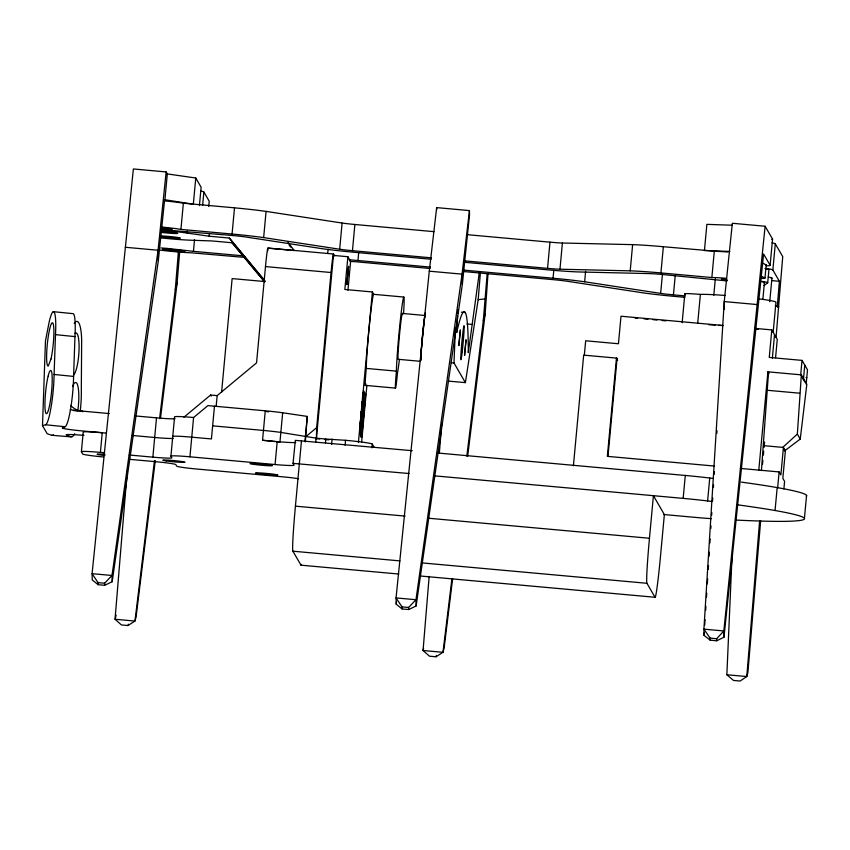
<?xml version="1.0" encoding="UTF-8"?>
<svg xmlns="http://www.w3.org/2000/svg" width="850" height="850" viewBox="0 0 850 850"><rect width="100%" height="100%" fill="white"/><g stroke="black" fill="none" stroke-linecap="round" stroke-linejoin="round"><path stroke-width="1.27" d="M365.766 383.722A15.81 0.606 -84.8 0 1 366.233 368.751L366.286 366.531A39.525 1.519 -84.8 0 1 369.782 321.268A39.525 1.519 -84.8 0 1 373.745 294.334L372.385 291.964L344.845 289.467L347.884 256.721L333.455 255.414L316.391 438.728L316.657 427.667L331.043 272.521A19.763 0.754 -84.8 0 1 333.529 254.012L267.962 248.062A19.763 0.754 -84.8 0 0 265.487 266.581L256.551 362.865L217.154 395.622L210.598 395.027L183.919 417.212M365.298 385.379L395.462 388.11A15.81 0.606 -84.8 0 1 396.397 371.482L396.451 369.272A39.525 1.519 -84.8 0 1 401.646 309.017A39.525 1.519 -84.8 0 1 403.559 313.629M42.5 425.648L45.464 340.871L49.13 322.214A32.938 4.463 -84.3 0 1 55.484 334.645L54.092 374.467A32.938 4.463 -84.3 0 1 45.539 424.766L42.5 425.648L47.175 433.723L51.638 435.285L70.89 436.847A32.938 6.949 -85.4 0 0 74.683 433.649M106.165 433.096L82.567 430.961A19.763 1.073 5.3 0 1 62.241 428.039L65.025 426.721A32.938 4.463 -84.3 0 0 73.578 376.422L74.97 336.6A32.938 4.463 -84.3 0 0 72.771 313.629L53.284 311.674M362.525 398.459L362.546 396.578M448.343 381.098L465.396 382.638L453.985 362.961L455.441 327.579M760.654 520.784L747.894 672.499L746.778 676.547L740.063 681.041L733.508 680.446L726.856 674.741L732.009 556.899M457.566 315.998L456.684 332.647A518.383 19.869 -84.8 0 1 468.286 352.686L479.347 272.34M457.704 313.438L457.906 309.602M761.441 470.549L768.559 371.886M783.424 448.513L784.741 450.776L800.243 439.067L797.353 434.084L801.348 374.861L767.911 371.832L758.795 470.082M766.583 265.784A30.302 1.636 5.3 0 0 770.121 265.285L763.587 253.991L723.987 637.213L716.741 640.783L710.186 640.188L704.076 635.407L704.236 632.761M704.746 624.835L705.075 619.554M705.659 610.311L705.914 606.347M706.488 597.104L706.743 593.151M707.327 583.907L707.657 578.616M708.241 569.372L708.496 565.42M709.081 556.176L709.325 552.213M709.909 542.969L710.164 539.006M710.834 528.445L711.004 525.799M711.662 515.238L711.832 512.592M712.587 500.714L712.746 498.068M713.416 487.507L713.586 484.861M714.255 474.3L714.425 471.654M716.837 433.362L717.007 430.716M362.089 401.986L361.643 407.192M467.691 456.121L485.148 313.99L488.027 273.477M362.302 402.05L361.643 409.859M155.295 460.572L136.074 617.026L134.959 621.063L127.989 625.536L121.433 624.941L115.037 619.257L126.714 477.817M127.043 473.854L127.256 471.208M159.587 418.593L175.259 289.744L178.394 251.823M160.469 418.508L177.108 283.092L179.679 251.834M429.165 576.417L423.056 650.505L429.441 656.189L436.007 656.784L442.967 652.311L444.093 648.263L452.657 578.51M439.322 453.379L441.394 428.241M441.618 425.595L441.83 422.949M465.396 382.638L478.168 299.657L480.431 272.329M466.82 456.206L483.299 320.641L487.167 273.806M759.656 520.561L746.778 676.547L726.856 674.741M777.325 306.404L779.397 281.286L772.862 270.002L775.296 243.801A30.302 1.636 5.3 0 0 772.034 242.813M776.061 337.397L782.733 256.636L775.296 243.801M360.421 424.596L360.209 431.163L362.78 404.526L362.525 407.341C363.662 388.184 359.274 435.827 361.346 420.017L360.623 426.594L360.517 423.629M81.398 451.743L83.215 432.087A19.763 1.073 5.3 0 1 102.234 432.735L100.406 452.391A19.763 1.073 5.3 0 0 81.398 451.743L82.716 454.006A19.763 1.073 5.3 0 0 103.041 456.928M164.879 200.133L167.312 173.931L166.154 171.934L133.376 168.959L92.087 573.676L92.246 579.934L98.111 584.694L104.667 585.289L112.168 581.729L158.334 260.536L164.624 199.686L193.333 204.212L195.766 178.011L167.312 173.931M129.253 455.005L152.862 457.151L156.506 417.849A19.763 1.073 5.3 0 0 175.015 418.731M431.545 257.848L352.453 250.686A17.914 0.967 5.3 0 1 339.671 249.241L263.649 237.607A44.264 2.391 5.3 0 0 232.071 234.037L180.933 229.404L183.366 203.203L180.126 202.683A24.374 1.317 5.3 0 0 164.008 200.834M264.977 280.904L229.288 238.042L209.185 236.215L187.149 233.059L187.383 230.509M152.862 457.151A19.763 1.073 5.3 0 0 171.87 457.799L170.924 456.163L174.569 416.861A19.763 1.073 5.3 0 1 193.587 417.509L207.91 405.599L265.274 410.805A24.374 1.317 5.3 0 1 282.668 412.771L307.264 416.415L305.32 441.936M243.281 255.85L193.449 251.334L194.544 239.541M199.431 205.604L201.131 187.266L195.766 178.011M202.651 205.094L203.873 191.994A30.302 1.636 5.3 0 0 200.611 190.995M208.749 206.486L209.227 201.248L203.873 191.994M209.185 236.215L209.419 233.676M170.924 456.163A19.763 1.073 5.3 0 1 189.933 456.811L193.587 417.509M214.466 406.194L211.427 438.951L191.76 437.166A19.763 1.073 5.3 0 0 172.752 436.517M216.176 406.109L217.154 395.622M232.071 234.037L234.504 207.836L183.366 203.203M221.595 392.233L232.135 278.587L264.924 281.562M263.649 237.607L266.082 211.406A44.264 2.391 5.3 0 0 234.504 207.836M267.771 250.782L268.016 248.157L294.238 250.538L287.948 242.388M274.784 441.564A24.374 1.317 5.3 0 0 262.544 440.279L265.274 410.805M189.933 456.811L275.071 464.536L277.206 441.607A19.763 1.073 5.3 0 0 295.715 442.489M282.668 412.771L279.937 442.244A24.374 1.317 5.3 0 0 276.154 441.734M275.071 464.536A19.763 1.073 5.3 0 0 294.089 465.184L293.038 463.367L295.332 440.364L412.282 450.702M398.756 574.037L300.996 565.176L292.899 551.193A42.819 1.636 -84.8 0 1 295.428 506.164L301.495 440.661M304.991 440.98L307.264 416.415M327.728 253.204L328.1 249.273M315.701 442.085L316.062 438.154L280.851 432.416A24.374 1.317 5.3 0 0 263.457 430.451L212.649 425.85M339.671 249.241L342.104 223.04L266.082 211.406M325.433 442.967L325.805 439.046L345.546 440.289A26.042 1.413 5.3 0 1 372.332 444.136L374.149 447.281M331.649 444.497L332.031 439.067M347.947 290.264L350.614 261.439L347.884 256.721M352.453 250.686L354.875 224.485A17.914 0.967 5.3 0 1 342.104 223.04M349.074 259.771A44.264 2.391 5.3 0 1 357.967 260.525L358.689 252.663M345.089 445.209L345.546 440.289M358.402 442.627L372.385 291.964M360.538 435.551L364.363 394.262L363.322 392.466M361.728 436.953L365.67 394.379L363.598 390.788L359.646 433.362L361.728 436.953L360.411 436.836M361.632 442.064L366.902 385.231M371.981 447.822L372.332 444.136M464.493 260.844L547.549 268.366L549.971 242.165A17.914 0.967 5.3 0 0 562.403 243.015L632.634 244.641A44.264 2.391 5.3 0 1 663.351 246.723L717.251 251.387A24.374 1.317 5.3 0 1 727.908 252.014M685.238 295.928L673.434 294.854A17.914 0.967 5.3 0 1 660.652 293.409L584.641 281.786A44.264 2.391 5.3 0 0 553.053 278.216L553.786 270.353M547.549 268.366A17.914 0.967 5.3 0 0 559.969 269.216L562.403 243.015M584.641 281.786L585.607 271.299M573.41 465.8L583.674 355.13L617.111 358.158L607.994 456.408M584.332 355.183L585.671 340.776L618.449 343.751L620.999 316.232L723.286 325.507M559.969 269.216L630.201 270.842L632.634 244.641M630.201 270.842A44.264 2.391 5.3 0 1 660.918 272.924L663.351 246.723M660.652 293.409L662.479 273.764M655.031 597.274L646.935 583.291A42.819 1.636 -84.8 0 1 649.464 538.263L653.416 495.688L664.36 514.579L660.407 557.154A42.819 1.636 -84.8 0 1 655.031 597.274L419.889 575.96M673.434 294.854L675.261 275.209M682.157 322.703L684.824 293.877M697.712 323.255L700.379 294.429L701.898 294.355A39.525 2.136 5.3 0 1 725.178 295.46M712.077 501.5A189.061 10.221 5.3 0 0 707.614 500.958A48.694 2.635 5.3 0 0 683.166 498.387L685.291 475.458L437.346 452.976M660.918 272.924L711.854 277.546L714.287 251.345M713.798 295.216L715.328 278.662M707.614 500.958L709.739 478.029A48.694 2.635 5.3 0 0 685.291 475.458M762.896 299.009L764.437 282.455M761.898 278.46A26.35 1.424 5.3 0 0 764.979 278.024L766.19 264.924L761.781 262.671M764.033 285.589L767.709 282.752L768.931 269.652A26.35 1.424 5.3 0 0 764.979 268.579M770.121 265.285L772.554 239.084L765.117 226.249L732.339 223.274L724.242 301.569L703.906 629.149L704.076 635.407M769.76 301.665L771.949 278.088M754.747 328.366L771.8 329.906L769.25 357.425L802.028 360.389L807.5 369.835L806.161 384.253M773.171 332.276L775.965 302.143A39.525 2.136 5.3 0 0 758.923 298.871M762.503 464.323L762.864 460.402M763.353 455.154L763.714 451.223M764.086 447.302L764.564 442.053M772.342 358.211L774.531 334.634M775.572 357.701L777.272 339.352L771.8 329.906M736.801 520.104A189.061 10.221 5.3 0 0 781.362 521.39A183.94 9.945 5.3 0 0 775.051 510.51L777.187 487.581A189.061 10.221 5.3 0 0 741.402 482.12M777.601 488.304L779.121 471.931L740.435 468.424M763.757 445.655L783.424 447.44L780.874 474.948L779.121 471.931M783.424 447.44L785.389 450.84L782.839 478.348L784.593 481.376L783.891 488.931M800.689 374.808L802.028 360.389M803.431 379.525L804.759 365.118M804.429 518.33L806.565 495.401M361.537 410.964L360.804 418.338M360.857 415.098L361.197 411.612L360.825 413.95M429.282 271.182L396.047 597.922L396.217 604.18L402.071 608.94L408.627 609.535L416.128 605.986L462.336 284.453L469.54 214.71L469.434 210.587L436.656 207.613L429.282 271.182L462.06 274.146L462.336 284.453M765.117 226.249L723.828 630.955L723.987 637.213M166.154 171.934L158.068 250.24L111.998 575.482L112.168 581.729M396.217 604.18L396.483 601.545M361.771 403.091L361.919 401.742M469.434 210.587L462.06 274.146L415.969 599.728L416.128 605.986M154.466 460.658L134.959 621.063L115.037 619.257M451.934 578.606L442.967 652.311L423.056 650.505L423.608 648.476M800.243 439.067L806.82 384.306L801.348 374.861M360.581 420.187L359.975 423.289M175.259 289.744L177.108 283.092M115.313 618.247L116.152 615.219M127.989 625.536L128.361 624.208M483.299 320.641L485.148 313.99M436.007 656.784L436.369 655.446M716.741 640.783L716.678 638.722L723.828 630.955L703.906 629.149L710.122 638.127L710.186 640.188M104.667 585.289L104.614 583.227L111.998 575.482L92.087 573.676L98.058 582.633L98.111 584.694M408.627 609.535L408.574 607.474L415.969 599.728L396.047 597.922L402.018 606.879L402.071 608.94M782.765 447.376L797.353 434.084M305.809 436.688L316.657 427.667M293.038 463.367L409.02 473.524M478.168 299.657L485.095 298.924M711.854 277.546L714.818 277.589A24.374 1.317 5.3 0 1 725.486 278.216M732.222 225.218L706.871 224.357L704.438 250.559L729.789 251.419M806.066 377.602L806.746 377.655M354.875 224.485L433.967 231.657M466.926 234.643L549.971 242.165M771.534 280.574L779.397 281.286M431.099 259.239L353.324 252.195A44.264 2.391 5.3 0 1 321.746 248.625L245.724 236.991A17.914 0.967 5.3 0 0 232.942 235.546L160.692 229.596M464.058 262.236L548.42 269.886A44.264 2.391 5.3 0 0 579.137 271.968L649.357 273.594A17.914 0.967 5.3 0 1 661.789 274.433L727.048 280.914M264.392 281.647L232.029 242.76L211.926 240.943L191.314 240.231A30.302 1.636 5.3 0 1 159.906 237.777M357.967 260.525L430.461 267.102M463.42 270.087L553.053 278.216M430.026 268.494L358.838 262.034A17.914 0.967 5.3 0 0 350.009 261.364M462.974 271.479L553.934 279.724A17.914 0.967 5.3 0 1 566.716 281.169L642.727 292.804A44.264 2.391 5.3 0 0 674.316 296.374L684.803 297.319M245.469 257.486L191.569 252.822A24.374 1.317 5.3 0 1 159.715 250.049M125.29 247.265L158.068 250.24L158.334 260.536M757.031 304.544L724.242 301.569L724.444 309.294M265.487 266.581L331.043 272.521M373.745 294.334L403.909 297.064M635.035 318.049L637.628 318.283M644.077 318.867L647.955 319.217M653.119 319.685L656.997 320.036M662.161 320.503L666.028 320.854M461.348 312.184L465.279 312.534M402.39 313.438L425.34 315.52A23.056 0.882 -84.8 0 0 424.671 317.932M466.937 323.967L472.175 324.434M766.859 390.235L799.648 393.199M451.361 362.716L453.985 362.961M419.804 361.261L398.14 359.295A23.056 0.882 -84.8 0 1 399.776 332.063A23.056 0.882 -84.8 0 1 402.517 314.564M366.265 368.411L396.429 371.142M364.363 394.262L365.67 394.379M784.741 450.776L785.389 450.84M714.372 466.055L607.346 456.354L616.463 358.094L617.674 360.198M109.299 413.567L84.384 411.304A19.763 1.073 5.3 0 1 70.284 409.711M135.522 415.947L156.506 417.849M316.062 438.154L325.805 439.046M315.733 438.664L319.664 439.025M324.913 439.493L328.844 439.854M262.544 440.279L277.206 441.607M132.387 435.476L154.679 437.495A19.763 1.073 5.3 0 0 173.198 438.377M433.904 475.788L683.166 498.387M100.406 452.391L104.348 452.752M129.264 459.308L155.486 461.678A19.763 1.073 5.3 0 1 175.812 464.599L176.704 466.14A19.763 1.073 5.3 0 0 197.03 469.051L282.168 476.776A19.763 1.073 5.3 0 1 298.562 478.72M663.776 514.526L694.11 517.278A48.694 2.635 5.3 0 0 711.376 518.67M295.428 506.164L405.067 516.099M427.529 518.139L649.464 538.263M292.899 551.193L399.904 560.894M422.354 562.934L646.935 583.291M402.018 606.879L408.574 607.474M98.058 582.633L104.614 583.227M710.122 638.127L716.678 638.722M161.043 228.916L167.014 229.383A11.199 0.606 5.3 0 0 171.976 229.468L172.263 229.33A11.199 0.606 5.3 0 0 160.746 227.683M700.379 294.429L700.039 294.397A15.81 0.85 5.3 0 0 685.504 294.164M55.484 334.645L74.97 336.6M54.092 374.467L73.578 376.422M45.539 424.766L65.025 426.721M180.933 229.404L177.703 228.884A24.374 1.317 5.3 0 0 161.574 227.035M193.449 251.334L166.781 248.359A24.374 1.317 5.3 0 0 161.011 247.966M70.89 436.847L66.183 434.839A19.763 1.073 5.3 0 1 83.916 435.381M761.664 276.335L764.979 278.024M264.594 280.691L229.288 238.042M264.775 281.871L231.572 241.984L232.029 242.76M289.106 245.076L290.679 247.116M801.784 376.688L805.067 382.362M767.911 371.832L769.006 373.724M333.529 254.012L334.666 255.977M210.598 395.027L211.246 396.164M436.656 207.613L436.709 209.674M736.907 504.719A189.061 10.221 5.3 0 1 775.051 510.51M104.816 455.515A11.199 0.606 5.3 0 1 97.123 454.219A11.199 0.606 5.3 0 1 105.039 454.368M709.739 478.029A189.061 10.221 5.3 0 1 713.097 478.444M777.187 487.581A183.94 9.945 5.3 0 1 806.363 496.283M77.733 411.198A21.739 4.59 -85.4 0 0 75.937 382.479L75.501 382.596A17.914 3.783 -85.4 0 0 72.632 386.601M53.497 434.786A32.938 6.949 -85.4 0 1 51.638 435.285M73.504 375.19A16.575 3.496 -85.4 0 0 75.438 371.758L75.99 370.366A21.409 4.516 -85.4 0 0 79.071 344.919A21.409 4.516 -85.4 0 0 75.044 333.264M80.176 411.326A32.938 6.949 -85.4 0 0 81.313 389.778L81.664 339.904A32.938 6.949 -85.4 0 0 74.173 323.542M70.667 405.503A19.763 19.72 -30.1 0 0 83.194 411.559A19.763 1.073 5.3 0 1 80.623 411.315M76.84 410.922A19.763 1.073 5.3 0 1 73.27 410.507M761.759 281.339A26.35 1.424 5.3 0 1 767.709 282.752M760.973 281.509A23.056 1.243 5.3 0 1 763.852 282.721M775.2 305.724A39.525 2.136 5.3 0 1 777.697 307.328M766.19 264.924A26.35 1.424 5.3 0 1 765.521 265.232M760.718 277.312A23.056 1.243 5.3 0 1 761.111 278.003M708.836 324.732A39.525 2.136 5.3 0 1 715.243 325.093M718.749 325.327A39.525 2.136 5.3 0 1 722.383 325.592M756.128 329.003A39.525 2.136 5.3 0 1 758.497 329.311M266.688 411.644A11.199 0.606 5.3 0 1 268.611 411.836M161.128 235.907A11.199 0.606 5.3 0 1 177.576 237.437A11.199 0.606 5.3 0 1 175.971 238.181A11.199 0.606 5.3 0 1 159.811 236.523M161.606 230.276A30.302 1.636 5.3 0 1 187.149 233.059M160.639 231.285A11.199 0.606 5.3 0 1 177.682 233.357A11.199 0.606 5.3 0 1 161.288 232.401M727.292 280.181A11.199 0.606 5.3 0 1 721.873 279.321L721.395 279.119A11.199 0.606 5.3 0 1 726.644 279.076M768.294 277.089A24.374 1.317 5.3 0 1 771.332 278.375M766.02 268.377A30.302 1.636 5.3 0 1 772.862 270.002M772.554 239.084A30.302 1.636 5.3 0 1 771.789 239.434M301.495 564.357A42.819 1.636 -84.8 0 1 300.996 565.176M420.665 360.379A26.35 1.009 -84.8 0 1 422.663 333.529A26.35 1.009 -84.8 0 1 425.329 312.747M395.462 388.11A15.81 0.606 -84.8 0 0 397.449 373.299L397.757 371.535A39.525 1.519 -84.8 0 0 399.415 359.391M420.952 360.251A23.056 0.882 -84.8 0 1 421.164 353.728M421.303 351.358A23.056 0.882 -84.8 0 1 424.511 318.909M346.842 283.135L346.885 284.623L348.585 266.284L346.842 283.135M458.873 344.335L458.915 345.621L460.371 329.896L458.873 344.335M464.567 354.163L464.599 355.438L466.066 339.724L464.567 354.163M361.505 416.659L361.505 417.711L362.27 409.296L361.505 416.659M51 358.998L48.259 366.031A21.739 2.943 -84.3 0 1 47.812 339.788A21.739 2.943 -84.3 0 1 53.497 325.21A21.739 2.943 -84.3 0 1 51 358.998M48.174 376.072L47.844 377.358A21.739 2.943 -84.3 0 0 45.316 411.177A21.739 2.943 -84.3 0 0 51 396.748A21.739 2.943 -84.3 0 0 50.586 370.398L50.278 370.738A17.914 2.422 -84.3 0 0 48.174 376.072M173.464 249.634L170.595 249.39A11.199 0.606 5.3 0 0 162.924 249.39A11.199 0.606 5.3 0 0 175.185 251.005A11.199 0.606 5.3 0 0 184.981 251.281L184.514 251.079A11.199 0.606 5.3 0 0 179.084 250.219L173.464 249.634M166.228 460.934A11.199 0.606 5.3 0 0 184.705 462.336A11.199 0.606 5.3 0 0 170.595 460.317A11.199 0.606 5.3 0 0 166.228 460.934M253.608 464.344A11.199 0.606 5.3 0 0 272.085 465.747A11.199 0.606 5.3 0 0 257.986 463.717A11.199 0.606 5.3 0 0 253.608 464.344M259.08 473.79A11.199 0.606 5.3 0 0 277.567 475.192A11.199 0.606 5.3 0 0 263.457 473.163A11.199 0.606 5.3 0 0 259.08 473.79M462.188 352.038A17.128 0.659 -84.8 0 0 464.068 325.635A17.128 0.659 -84.8 0 0 461.199 350.328A17.128 0.659 -84.8 0 0 462.188 352.038"/></g></svg>
